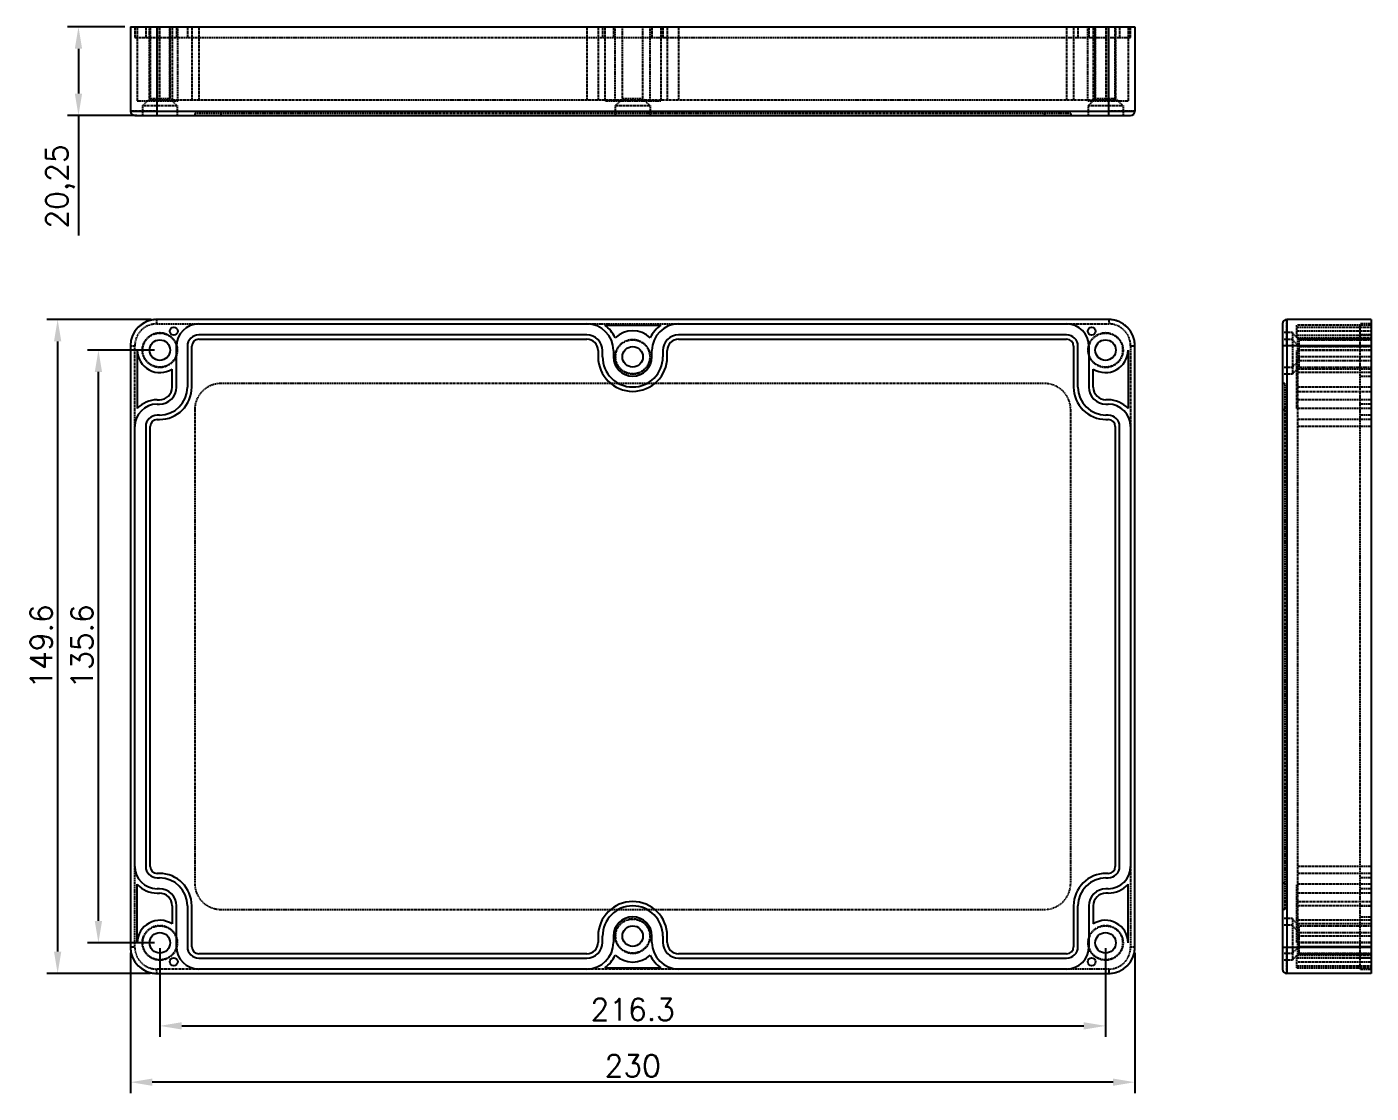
# Model space of a CAD drawing. Header units: millimetres. Extents: x 3202 to 5058, y 576 to 1424.
# Drawn here: x 4750.9 to 5058.3, y 624.2 to 868.1 of the extents above; entities that cross this region are included whole.
import ezdxf

# ---------------------------------------------------------------- set-up
doc = ezdxf.new("R2010")
doc.units = ezdxf.units.MM
doc.linetypes.add('HIDDEN', pattern=[0.2, 0.1, -0.1])
doc.layers.add('DEFAULT_2', color=8, linetype='HIDDEN')
doc.styles.get("Standard").update_dxf_attribs({"font": 'txt', "bigfont": 'gbcbig.shx'})
doc.dimstyles.new('ISO-25', dxfattribs={"dimtxt": 2.5, "dimasz": 2.5, "dimexe": 1.25, "dimexo": 0.625, "dimtad": 1, "dimtxsty": 'Standard', "dimcen": 2.5, "dimadec": 0, "dimazin": 0, "dimtfac": 1, "dimtmove": 0, "dimatfit": 3, "dimfxl": 1, "dimarcsym": 0})

# ---------------------------------------------------------------- blocks, each defined once
blk = doc.blocks.new('*D44')
at = {"color": 0, "lineweight": -2, "transparency": 16777216}
for p, q in [((4779.33, 801.2), (4755.44, 801.2)), ((4757.94, 796.2), (4757.94, 656.63)), ((4779.06, 651.63), (4755.44, 651.63))]:
    blk.add_line(p, q, dxfattribs=at)
at = {"color": 0, "transparency": 16777216}
for points in [[(4757.1, 796.2), (4758.77, 796.2), (4757.94, 801.2)], [(4757.1, 656.63), (4758.77, 656.63), (4757.94, 651.63)]]:
    blk.add_solid(points, dxfattribs=at)
at = {"layer": 'Defpoints', "color": 0, "transparency": 16777216}
for p in [(4780.58, 801.2), (4757.94, 651.63), (4780.31, 651.63)]:
    blk.add_point(p, dxfattribs=at)
at = {"color": 0, "transparency": 16777216, "insert": (4754.19, 726.41), "char_height": 5, "attachment_point": 5, "rotation": 90}
blk.add_mtext('149.6', dxfattribs=at)
blk = doc.blocks.new('*D45')
at = {"color": 0, "lineweight": -2, "transparency": 16777216}
for p, q in [((4774.58, 656.37), (4774.58, 624.24)), ((5004.26, 656.37), (5004.26, 624.24)), ((4999.26, 626.74), (4779.58, 626.74))]:
    blk.add_line(p, q, dxfattribs=at)
at = {"color": 0, "transparency": 16777216}
for points in [[(4779.58, 627.57), (4779.58, 625.91), (4774.58, 626.74)], [(4999.26, 627.57), (4999.26, 625.91), (5004.26, 626.74)]]:
    blk.add_solid(points, dxfattribs=at)
at = {"layer": 'Defpoints', "color": 0, "transparency": 16777216}
for p in [(4774.58, 657.62), (5004.26, 657.62), (4774.58, 626.74)]:
    blk.add_point(p, dxfattribs=at)
at = {"color": 0, "transparency": 16777216, "insert": (4889.42, 630.49), "char_height": 5, "attachment_point": 5}
blk.add_mtext('230', dxfattribs=at)
blk = doc.blocks.new('*D46')
at = {"color": 0, "lineweight": -2, "transparency": 16777216}
for p, q in [((4780.05, 794.2), (4764.76, 794.2)), ((4767.26, 663.62), (4767.26, 789.2)), ((4780.05, 658.62), (4764.76, 658.62))]:
    blk.add_line(p, q, dxfattribs=at)
at = {"color": 0, "transparency": 16777216}
for points in [[(4766.43, 789.2), (4768.09, 789.2), (4767.26, 794.2)], [(4766.43, 663.62), (4768.09, 663.62), (4767.26, 658.62)]]:
    blk.add_solid(points, dxfattribs=at)
at = {"layer": 'Defpoints', "color": 0, "transparency": 16777216}
for p in [(4767.26, 794.2), (4781.3, 794.2), (4781.3, 658.62)]:
    blk.add_point(p, dxfattribs=at)
at = {"color": 0, "transparency": 16777216, "insert": (4763.51, 726.41), "char_height": 5, "attachment_point": 5, "rotation": 90}
blk.add_mtext('135.6', dxfattribs=at)
blk = doc.blocks.new('*D47')
at = {"color": 0, "lineweight": -2, "transparency": 16777216}
for p, q in [((4781.3, 657.37), (4781.3, 637.12)), ((4997.54, 657.37), (4997.54, 637.12)), ((4786.3, 639.62), (4992.54, 639.62))]:
    blk.add_line(p, q, dxfattribs=at)
at = {"color": 0, "transparency": 16777216}
for points in [[(4786.3, 640.46), (4786.3, 638.79), (4781.3, 639.62)], [(4992.54, 640.46), (4992.54, 638.79), (4997.54, 639.62)]]:
    blk.add_solid(points, dxfattribs=at)
at = {"layer": 'Defpoints', "color": 0, "transparency": 16777216}
for p in [(4781.3, 658.62), (4997.54, 658.62), (4997.54, 639.62)]:
    blk.add_point(p, dxfattribs=at)
at = {"color": 0, "transparency": 16777216, "insert": (4889.42, 643.37), "char_height": 5, "attachment_point": 5}
blk.add_mtext('216.3', dxfattribs=at)
blk = doc.blocks.new('*D48')
at = {"color": 0, "lineweight": -2, "transparency": 16777216}
for p, q in [((4773.33, 868.14), (4760.2, 868.14)), ((4762.7, 863.14), (4762.7, 852.89)), ((4776.05, 847.89), (4760.2, 847.89)), ((4762.7, 847.89), (4762.7, 820.39))]:
    blk.add_line(p, q, dxfattribs=at)
at = {"color": 0, "transparency": 16777216}
for points in [[(4761.87, 863.14), (4763.53, 863.14), (4762.7, 868.14)], [(4761.87, 852.89), (4763.53, 852.89), (4762.7, 847.89)]]:
    blk.add_solid(points, dxfattribs=at)
at = {"layer": 'Defpoints', "color": 0, "transparency": 16777216}
for p in [(4774.58, 868.14), (4762.7, 847.89), (4777.3, 847.89)]:
    blk.add_point(p, dxfattribs=at)
at = {"color": 0, "transparency": 16777216, "insert": (4758.53, 831.64), "char_height": 5, "attachment_point": 5, "rotation": 90}
blk.add_mtext('20,25', dxfattribs=at)

msp = doc.modelspace()

# ---------------------------------------------------------------- linework, layer by layer
at = {"color": 7, "linetype": 'Continuous'}
for p, q in [((4774.584, 868.142), (4774.584, 848.892)), ((4774.584, 868.142), (5004.256, 868.142)), ((4780.582, 868.142), (4780.582, 847.892)), ((4998.258, 847.892), (4998.258, 868.142)), ((5004.256, 868.142), (5004.256, 848.892)), ((4774.584, 848.892), (4776.341, 848.892)), ((4776.341, 848.892), (4780.582, 848.892)), ((4780.582, 848.892), (4998.258, 848.892)), ((4998.258, 848.892), (5002.5, 848.892)), ((5002.5, 848.892), (5004.256, 848.892)), ((4775.584, 847.892), (5003.256, 847.892)), ((4998.258, 801.198), (4780.582, 801.198)), ((4790.208, 800.198), (4878.92, 800.198)), ((4883.015, 799.898), (4895.825, 799.898)), ((4899.92, 800.198), (4988.632, 800.198)), ((5038.002, 800.198), (5038.002, 652.625)), ((5058.252, 801.198), (5039.002, 801.198)), ((5039.002, 801.198), (5039.002, 799.441)), ((5039.002, 799.441), (5039.002, 795.199)), ((5058.252, 801.198), (5058.252, 651.625)), ((4878.92, 797.698), (4790.208, 797.698)), ((4790.208, 796.698), (4878.92, 796.698)), ((4988.632, 797.698), (4899.92, 797.698)), ((4899.92, 796.698), (4988.632, 796.698)), ((4774.584, 795.199), (4774.584, 657.623)), ((4776.153, 794.2), (4776.153, 780.814)), ((4785.108, 785.731), (4785.108, 795.098)), ((4787.608, 795.098), (4787.608, 785.731)), ((4788.608, 785.731), (4788.608, 795.098)), ((4881.52, 794.098), (4881.52, 792.667)), ((4882.52, 792.667), (4882.52, 794.098)), ((4885.02, 794.098), (4885.02, 792.667)), ((4893.82, 792.667), (4893.82, 794.098)), ((4896.32, 794.098), (4896.32, 792.667)), ((4897.32, 792.667), (4897.32, 794.098)), ((4990.232, 795.098), (4990.232, 785.731)), ((4991.232, 785.731), (4991.232, 795.098)), ((4993.732, 795.098), (4993.732, 785.731)), ((5002.688, 794.2), (5002.688, 780.814)), ((5004.256, 657.623), (5004.256, 795.199)), ((5058.252, 795.199), (5038.002, 795.199)), ((5039.002, 795.199), (5039.002, 657.623)), ((4784.108, 785.731), (4784.108, 789.881)), ((4994.732, 785.731), (4994.732, 789.881)), ((4780.684, 782.831), (4781.208, 782.831)), ((4780.684, 781.831), (4781.208, 781.831)), ((4998.156, 782.831), (4997.632, 782.831)), ((4997.632, 781.831), (4998.156, 781.831)), ((4781.208, 779.331), (4780.684, 779.331)), ((4780.684, 778.331), (4781.208, 778.331)), ((4998.156, 779.331), (4997.632, 779.331)), ((4997.632, 778.331), (4998.156, 778.331)), ((4775.584, 676.092), (4775.584, 776.731)), ((4778.084, 776.731), (4778.084, 676.092)), ((4779.084, 676.092), (4779.084, 776.731)), ((4999.756, 776.731), (4999.756, 676.092)), ((5000.756, 676.092), (5000.756, 776.731)), ((5003.256, 776.731), (5003.256, 676.092)), ((4781.208, 674.492), (4780.684, 674.492)), ((4780.684, 673.492), (4781.208, 673.492)), ((4998.156, 674.492), (4997.632, 674.492)), ((4997.632, 673.492), (4998.156, 673.492)), ((4776.153, 658.623), (4776.153, 672.008)), ((4781.208, 670.992), (4780.684, 670.992)), ((4998.156, 670.992), (4997.632, 670.992)), ((5002.688, 658.623), (5002.688, 672.008)), ((4780.684, 669.992), (4781.208, 669.992)), ((4784.108, 667.092), (4784.108, 662.941)), ((4785.108, 657.725), (4785.108, 667.092)), ((4787.608, 667.092), (4787.608, 657.725)), ((4788.608, 657.725), (4788.608, 667.092)), ((4990.232, 667.092), (4990.232, 657.725)), ((4991.232, 657.725), (4991.232, 667.092)), ((4993.732, 667.092), (4993.732, 657.725)), ((4994.732, 667.092), (4994.732, 662.941)), ((4998.156, 669.992), (4997.632, 669.992)), ((4881.52, 660.156), (4881.52, 658.725)), ((4882.52, 658.725), (4882.52, 660.156)), ((4885.02, 660.156), (4885.02, 658.725)), ((4893.82, 658.725), (4893.82, 660.156)), ((4896.32, 660.156), (4896.32, 658.725)), ((4897.32, 658.725), (4897.32, 660.156)), ((4878.92, 656.125), (4790.208, 656.125)), ((4790.208, 655.125), (4878.92, 655.125)), ((4988.632, 656.125), (4899.92, 656.125)), ((4899.92, 655.125), (4988.632, 655.125)), ((5038.002, 657.623), (5058.252, 657.623)), ((5039.002, 657.623), (5039.002, 653.382)), ((4780.582, 651.625), (4998.258, 651.625)), ((4878.92, 652.625), (4790.208, 652.625)), ((4883.015, 652.925), (4895.825, 652.925)), ((4988.632, 652.625), (4899.92, 652.625)), ((5039.002, 653.382), (5039.002, 651.625)), ((5058.252, 651.625), (5039.002, 651.625))]:
    msp.add_line(p, q, dxfattribs=at)
for centre, radius in [((4784.487, 798.534), 0.9), ((4994.353, 798.534), 0.9), ((4781.303, 794.2), 2.35), ((4997.538, 794.2), 2.35), ((4889.42, 792.667), 2.35), ((4781.303, 658.623), 2.35), ((4889.42, 660.156), 2.35), ((4997.538, 658.623), 2.35), ((4784.487, 654.288), 0.9), ((4994.353, 654.288), 0.9)]:
    msp.add_circle(centre, radius, dxfattribs=at)
for centre, radius, start, end in [((4775.584, 848.892), 1, 180.00061, 269.99869), ((5003.256, 848.892), 1, 270.00111, 359.99916), ((4790.208, 795.098), 5.1, 90, 180), ((4878.92, 794.098), 6.1, 0, 90), ((4878.92, 794.098), 7.1, 24.29803, 54.77581), ((4899.92, 794.098), 7.1, 125.22419, 155.70197), ((4899.92, 794.098), 6.1, 90, 180), ((4988.632, 795.098), 5.1, 0, 90), ((5039.002, 800.198), 1, 90.00107, 179.9987), ((4790.208, 795.098), 2.6, 90, 180), ((4790.208, 795.098), 1.6, 90, 180), ((4878.92, 794.098), 3.6, 0, 90), ((4878.92, 794.098), 2.6, 0, 90), ((4889.42, 792.667), 5.931, 47.21114, 132.78886), ((4899.92, 794.098), 3.6, 90, 180), ((4899.92, 794.098), 2.6, 90, 180), ((4988.632, 795.098), 2.6, 0, 90), ((4988.632, 795.098), 1.6, 0, 90), ((4781.303, 794.2), 5.15, 180, 303.01247), ((4997.538, 794.2), 5.15, 236.98753, 0), ((4889.42, 792.667), 7.9, 180, 0), ((4889.42, 792.667), 6.9, 180, 0), ((4889.42, 792.667), 4.4, 180, 0), ((4781.208, 785.731), 7.4, 270, 0), ((4781.208, 785.731), 6.4, 270, 0), ((4781.208, 785.731), 3.9, 270, 0), ((4781.208, 785.731), 2.9, 270, 0), ((4997.632, 785.731), 7.4, 180, 270), ((4997.632, 785.731), 6.4, 180, 270), ((4997.632, 785.731), 3.9, 180, 270), ((4997.632, 785.731), 2.9, 180, 270), ((4780.684, 776.731), 5.1, 90, 180), ((4780.684, 776.731), 6.1, 90, 137.97396), ((4998.156, 776.731), 6.1, 42.02604, 90), ((4998.156, 776.731), 5.1, 0, 90), ((4780.684, 776.731), 2.6, 90, 180), ((4780.684, 776.731), 1.6, 90, 180), ((4998.156, 776.731), 2.6, 0, 90), ((4998.156, 776.731), 1.6, 0, 90), ((4780.684, 676.092), 5.1, 180, 270), ((4780.684, 676.092), 2.6, 180, 270), ((4780.684, 676.092), 1.6, 180, 270), ((4781.208, 667.092), 7.4, 0, 90), ((4781.208, 667.092), 6.4, 0, 90), ((4997.632, 667.092), 7.4, 90, 180), ((4997.632, 667.092), 6.4, 90, 180), ((4998.156, 676.092), 5.1, 270, 0), ((4998.156, 676.092), 2.6, 270, 0), ((4998.156, 676.092), 1.6, 270, 0), ((4780.684, 676.092), 6.1, 222.02604, 270), ((4781.208, 667.092), 3.9, 0, 90), ((4997.632, 667.092), 3.9, 90, 180), ((4998.156, 676.092), 6.1, 270, 317.97396), ((4781.208, 667.092), 2.9, 0, 90), ((4889.42, 660.156), 7.9, 0, 180), ((4889.42, 660.156), 6.9, 0, 180), ((4997.632, 667.092), 2.9, 90, 180), ((4889.42, 660.156), 4.4, 0, 180), ((4781.303, 658.623), 5.15, 56.98753, 180), ((4997.538, 658.623), 5.15, 0, 123.01247), ((4790.208, 657.725), 5.1, 180, 270), ((4790.208, 657.725), 2.6, 180, 270), ((4790.208, 657.725), 1.6, 180, 270), ((4878.92, 658.725), 6.1, 270, 0), ((4878.92, 658.725), 3.6, 270, 0), ((4878.92, 658.725), 2.6, 270, 0), ((4899.92, 658.725), 6.1, 180, 270), ((4899.92, 658.725), 3.6, 180, 270), ((4899.92, 658.725), 2.6, 180, 270), ((4988.632, 657.725), 5.1, 270, 0), ((4988.632, 657.725), 2.6, 270, 0), ((4988.632, 657.725), 1.6, 270, 0), ((4878.92, 658.725), 7.1, 305.22419, 335.70197), ((4889.42, 660.156), 5.931, 227.21114, 312.78886), ((4899.92, 658.725), 7.1, 204.29803, 234.77581), ((5039.002, 652.625), 1, 180.00012, 269.99892)]:
    msp.add_arc(centre, radius, start, end, dxfattribs=at)
for centre, major_axis, start_param, end_param in [((4780.585, 795.196), (4.245, -4.245), 2.3564324, 3.9267529), ((4998.255, 795.196), (4.245, 4.245), -0.7851611, 0.7851611), ((4780.585, 657.627), (4.245, 4.245), -3.9267529, -2.3564324), ((4998.255, 657.627), (-4.245, 4.245), -3.9267537, -2.3564316)]:
    msp.add_ellipse(centre, major_axis=major_axis, ratio=0.9994854, start_param=start_param, end_param=end_param, dxfattribs=at)
at = {"layer": 'DEFAULT_2', "color": 8, "linetype": 'HIDDEN'}
for p, q in [((4775.584, 868.142), (4775.584, 865.642)), ((4776.153, 868.142), (4776.153, 851.142)), ((4778.084, 868.142), (4778.084, 865.642)), ((4778.953, 851.692), (4778.953, 868.142)), ((4779.084, 868.142), (4779.084, 851.392)), ((4780.684, 868.142), (4780.684, 851.142)), ((4781.208, 868.142), (4781.208, 851.142)), ((4783.587, 851.142), (4783.587, 868.142)), ((4783.653, 851.692), (4783.653, 868.142)), ((4784.108, 868.142), (4784.108, 851.142)), ((4785.108, 868.142), (4785.108, 865.642)), ((4785.387, 851.142), (4785.387, 868.142)), ((4787.608, 868.142), (4787.608, 865.642)), ((4788.608, 868.142), (4788.608, 851.392)), ((4790.208, 868.142), (4790.208, 851.392)), ((4878.92, 868.142), (4878.92, 851.392)), ((4881.52, 868.142), (4881.52, 851.392)), ((4882.52, 868.142), (4882.52, 865.642)), ((4883.015, 868.142), (4883.015, 851.142)), ((4885.02, 868.142), (4885.02, 865.642)), ((4885.391, 851.142), (4885.391, 868.142)), ((4887.07, 851.692), (4887.07, 868.142)), ((4891.77, 851.692), (4891.77, 868.142)), ((4893.449, 851.142), (4893.449, 868.142)), ((4893.82, 868.142), (4893.82, 865.642)), ((4895.825, 868.142), (4895.825, 851.142)), ((4896.32, 868.142), (4896.32, 865.642)), ((4897.32, 868.142), (4897.32, 851.392)), ((4899.92, 868.142), (4899.92, 851.392)), ((4988.632, 868.142), (4988.632, 851.392)), ((4990.232, 868.142), (4990.232, 851.392)), ((4991.232, 868.142), (4991.232, 865.642)), ((4993.453, 851.142), (4993.453, 868.142)), ((4993.732, 868.142), (4993.732, 865.642)), ((4994.732, 868.142), (4994.732, 851.142)), ((4995.188, 851.692), (4995.188, 868.142)), ((4995.253, 851.142), (4995.253, 868.142)), ((4997.632, 868.142), (4997.632, 851.142)), ((4998.156, 868.142), (4998.156, 851.142)), ((4999.756, 851.392), (4999.756, 868.142)), ((4999.888, 851.692), (4999.888, 868.142)), ((5000.756, 868.142), (5000.756, 865.642)), ((5002.688, 868.142), (5002.688, 851.142)), ((5003.256, 865.642), (5003.256, 868.142)), ((5003.256, 865.642), (4775.584, 865.642)), ((4778.953, 851.692), (4777.403, 850.142)), ((4783.653, 851.692), (4778.953, 851.692)), ((4999.756, 851.392), (4779.084, 851.392)), ((4785.203, 850.142), (4783.653, 851.692)), ((4887.07, 851.692), (4885.52, 850.142)), ((4891.77, 851.692), (4887.07, 851.692)), ((4893.32, 850.142), (4891.77, 851.692)), ((4995.188, 851.692), (4993.638, 850.142)), ((4999.888, 851.692), (4995.188, 851.692)), ((5001.438, 850.142), (4999.888, 851.692)), ((4776.341, 848.892), (4774.584, 848.892)), ((4785.387, 851.142), (4776.153, 851.142)), ((4780.582, 848.892), (4776.341, 848.892)), ((4777.303, 850.142), (4777.303, 847.892)), ((4777.303, 850.142), (4785.303, 850.142)), ((4785.303, 850.142), (4785.303, 847.892)), ((4789.27, 848.392), (4789.27, 847.892)), ((4789.27, 848.392), (4989.57, 848.392)), ((4795.27, 848.392), (4795.27, 847.892)), ((4895.825, 851.142), (4883.015, 851.142)), ((4885.42, 850.142), (4893.42, 850.142)), ((4885.42, 850.142), (4885.42, 847.892)), ((4893.42, 850.142), (4893.42, 847.892)), ((4983.57, 848.392), (4983.57, 847.892)), ((4989.57, 848.392), (4989.57, 847.892)), ((5002.688, 851.142), (4993.453, 851.142)), ((4993.538, 850.142), (5001.538, 850.142)), ((4993.538, 850.142), (4993.538, 847.892)), ((5002.5, 848.892), (4998.258, 848.892)), ((5001.538, 850.142), (5001.538, 847.892)), ((5004.256, 848.892), (5002.5, 848.892)), ((4780.582, 800.198), (4780.582, 801.198)), ((4780.582, 800.198), (4790.208, 800.198)), ((4878.92, 800.198), (4899.92, 800.198)), ((4988.632, 800.198), (4998.258, 800.198)), ((4998.258, 801.198), (4998.258, 800.198)), ((5039.002, 799.441), (5039.002, 801.198)), ((5039.002, 795.199), (5039.002, 799.441)), ((5041.252, 797.019), (5041.252, 799.898)), ((5058.252, 799.898), (5041.252, 799.898)), ((5041.252, 799.434), (5058.252, 799.434)), ((5055.752, 652.625), (5055.752, 800.198)), ((5058.252, 800.198), (5055.752, 800.198)), ((5040.252, 798.2), (5038.002, 798.2)), ((5040.252, 796.667), (5038.002, 796.667)), ((5040.252, 798.199), (5040.252, 788.667)), ((5041.802, 796.55), (5040.252, 798.1)), ((5041.802, 795.017), (5040.252, 796.567)), ((5041.252, 798.598), (5058.252, 798.598)), ((5041.252, 797.634), (5058.252, 797.634)), ((5041.252, 797.019), (5058.252, 797.019)), ((5041.502, 656.125), (5041.502, 796.698)), ((5058.252, 796.698), (5041.502, 796.698)), ((5041.802, 790.317), (5041.802, 796.55)), ((5041.802, 796.55), (5058.252, 796.55)), ((5058.252, 797.698), (5055.752, 797.698)), ((4774.584, 795.199), (4775.584, 795.199)), ((4775.584, 776.731), (4775.584, 795.199)), ((5003.256, 795.199), (5004.256, 795.199)), ((5003.256, 795.199), (5003.256, 776.731)), ((5041.252, 780.814), (5041.252, 794.2)), ((5058.252, 794.2), (5041.252, 794.2)), ((5058.252, 795.098), (5041.502, 795.098)), ((5058.252, 794.098), (5041.502, 794.098)), ((5041.802, 795.017), (5058.252, 795.017)), ((5040.252, 790.2), (5038.002, 790.2)), ((5041.802, 791.85), (5040.252, 790.3)), ((5041.802, 790.317), (5040.252, 788.767)), ((5058.252, 792.667), (5041.502, 792.667)), ((5041.802, 791.85), (5058.252, 791.85)), ((5041.802, 790.317), (5058.252, 790.317)), ((5040.252, 788.667), (5038.002, 788.667)), ((5058.252, 789.881), (5041.252, 789.881)), ((5058.252, 789.05), (5041.252, 789.05)), ((5055.752, 788.267), (5058.252, 788.267)), ((4983.57, 786.561), (4795.27, 786.561)), ((5038.502, 786.561), (5038.002, 786.561)), ((5038.502, 786.561), (5038.502, 666.261)), ((5058.252, 785.731), (5041.252, 785.731)), ((5041.502, 784.767), (5058.252, 784.767)), ((5055.752, 785.767), (5058.252, 785.767)), ((5058.252, 782.831), (5041.252, 782.831)), ((5058.252, 780.814), (5041.252, 780.814)), ((5058.252, 781.831), (5055.752, 781.831)), ((4789.27, 780.561), (4789.27, 672.261)), ((4989.57, 672.261), (4989.57, 780.561)), ((5038.502, 780.561), (5038.002, 780.561)), ((5058.252, 778.331), (5041.502, 778.331)), ((5058.252, 779.331), (5055.752, 779.331)), ((5058.252, 776.731), (5041.502, 776.731)), ((4775.584, 657.624), (4775.584, 676.092)), ((5003.256, 676.092), (5003.256, 657.624)), ((5058.252, 676.092), (5041.502, 676.092)), ((5058.252, 674.492), (5041.502, 674.492)), ((5058.252, 673.492), (5055.752, 673.492)), ((5038.502, 672.261), (5038.002, 672.261)), ((5058.252, 672.008), (5041.252, 672.008)), ((5041.252, 658.623), (5041.252, 672.008)), ((5058.252, 670.992), (5055.752, 670.992)), ((5058.252, 669.992), (5041.252, 669.992)), ((5058.252, 667.092), (5041.252, 667.092)), ((5041.502, 668.056), (5058.252, 668.056)), ((5055.752, 667.056), (5058.252, 667.056)), ((4795.27, 666.261), (4983.57, 666.261)), ((5038.502, 666.261), (5038.002, 666.261)), ((5040.252, 664.156), (5038.002, 664.156)), ((5040.252, 664.155), (5040.252, 654.623)), ((5041.802, 662.506), (5040.252, 664.056)), ((5055.752, 664.556), (5058.252, 664.556)), ((5040.252, 662.623), (5038.002, 662.623)), ((5041.802, 660.973), (5040.252, 662.523)), ((5058.252, 663.773), (5041.252, 663.773)), ((5058.252, 662.941), (5041.252, 662.941)), ((5041.802, 662.506), (5058.252, 662.506)), ((5041.802, 656.273), (5041.802, 662.506)), ((5041.802, 660.973), (5058.252, 660.973)), ((5041.802, 657.806), (5040.252, 656.256)), ((5058.252, 658.623), (5041.252, 658.623)), ((5058.252, 660.156), (5041.502, 660.156)), ((5058.252, 658.725), (5041.502, 658.725)), ((5058.252, 657.725), (5041.502, 657.725)), ((5041.802, 657.806), (5058.252, 657.806)), ((4775.584, 657.623), (4774.584, 657.623)), ((5004.256, 657.623), (5003.256, 657.623)), ((5040.252, 656.156), (5038.002, 656.156)), ((5039.002, 653.382), (5039.002, 657.623)), ((5041.802, 656.273), (5040.252, 654.723)), ((5041.252, 655.803), (5058.252, 655.803)), ((5041.252, 652.925), (5041.252, 655.803)), ((5041.252, 655.188), (5058.252, 655.188)), ((5041.502, 656.125), (5058.252, 656.125)), ((5041.802, 656.273), (5058.252, 656.273)), ((5058.252, 655.125), (5055.752, 655.125)), ((4780.582, 651.625), (4780.582, 652.625)), ((4790.208, 652.625), (4780.582, 652.625)), ((4899.92, 652.625), (4878.92, 652.625)), ((4998.258, 652.625), (4988.632, 652.625)), ((4998.258, 652.625), (4998.258, 651.625)), ((5040.252, 654.623), (5038.002, 654.623)), ((5039.002, 651.625), (5039.002, 653.382)), ((5058.252, 654.225), (5041.252, 654.225)), ((5041.252, 653.388), (5058.252, 653.388)), ((5041.252, 652.925), (5058.252, 652.925)), ((5055.752, 652.625), (5058.252, 652.625))]:
    msp.add_line(p, q, dxfattribs=at)
for centre, radius in [((4781.303, 794.2), 4), ((4781.303, 794.2), 3.9), ((4889.42, 792.667), 4), ((4889.42, 792.667), 3.9), ((4997.538, 794.2), 4), ((4997.538, 794.2), 3.9), ((4889.42, 660.156), 4), ((4889.42, 660.156), 3.9), ((4781.303, 658.623), 4), ((4781.303, 658.623), 3.9), ((4997.538, 658.623), 4), ((4997.538, 658.623), 3.9)]:
    msp.add_circle(centre, radius, dxfattribs=at)
for centre, radius, start, end in [((4780.582, 795.2), 5.998, 89.99432, 180.00565), ((4780.582, 795.2), 4.998, 89.99184, 180.00811), ((4998.258, 795.2), 5.998, 359.99432, 90.00565), ((4998.258, 795.2), 4.998, 359.99184, 90.00811), ((4795.27, 780.561), 6, 90, 180), ((4983.57, 780.561), 6, 0, 90), ((4795.27, 672.261), 6, 180, 270), ((4983.57, 672.261), 6, 270, 0), ((4780.582, 657.623), 5.998, 179.99431, 270.00565), ((4780.582, 657.623), 4.998, 179.99189, 270.00807), ((4998.258, 657.623), 4.998, 269.99189, 0.00807), ((4998.258, 657.623), 5.998, 269.99431, 0.00565)]:
    msp.add_arc(centre, radius, start, end, dxfattribs=at)

# ---------------------------------------------------------------- dimensions: what is measured, and where the dimension line sits
dim = msp.add_linear_dim(base=(4762.701, 847.892), p1=(4774.584, 868.142), p2=(4777.303, 847.892), angle=90, dimstyle='ISO-25', override={"dimscale": 2})
dim.commit()
dim.dimension.update_dxf_attribs({"geometry": '*D48', "text_midpoint": (4758.534, 831.642)})
for base, p1, p2, text, picture, middle in [((4757.936, 651.631), (4780.582, 801.198), (4780.311, 651.631), '149.6', '*D44', (4754.186, 726.414)), ((4767.261, 794.2), (4781.303, 658.623), (4781.303, 794.2), '135.6', '*D46', (4763.511, 726.411))]:
    dim = msp.add_linear_dim(base=base, p1=p1, p2=p2, angle=90, text=text, dimstyle='ISO-25', override={"dimscale": 2})
    dim.commit()
    dim.dimension.update_dxf_attribs({"geometry": picture, "text_midpoint": middle})
for base, p1, p2, text, picture, middle in [((4997.538, 639.622), (4781.303, 658.623), (4997.538, 658.623), '216.3', '*D47', (4889.42, 643.372)), ((4774.584, 626.74), (5004.256, 657.623), (4774.584, 657.623), '230', '*D45', (4889.42, 630.49))]:
    dim = msp.add_linear_dim(base=base, p1=p1, p2=p2, text=text, dimstyle='ISO-25', override={"dimscale": 2})
    dim.commit()
    dim.dimension.update_dxf_attribs({"geometry": picture, "text_midpoint": middle})

doc.saveas('drawing.dxf')
